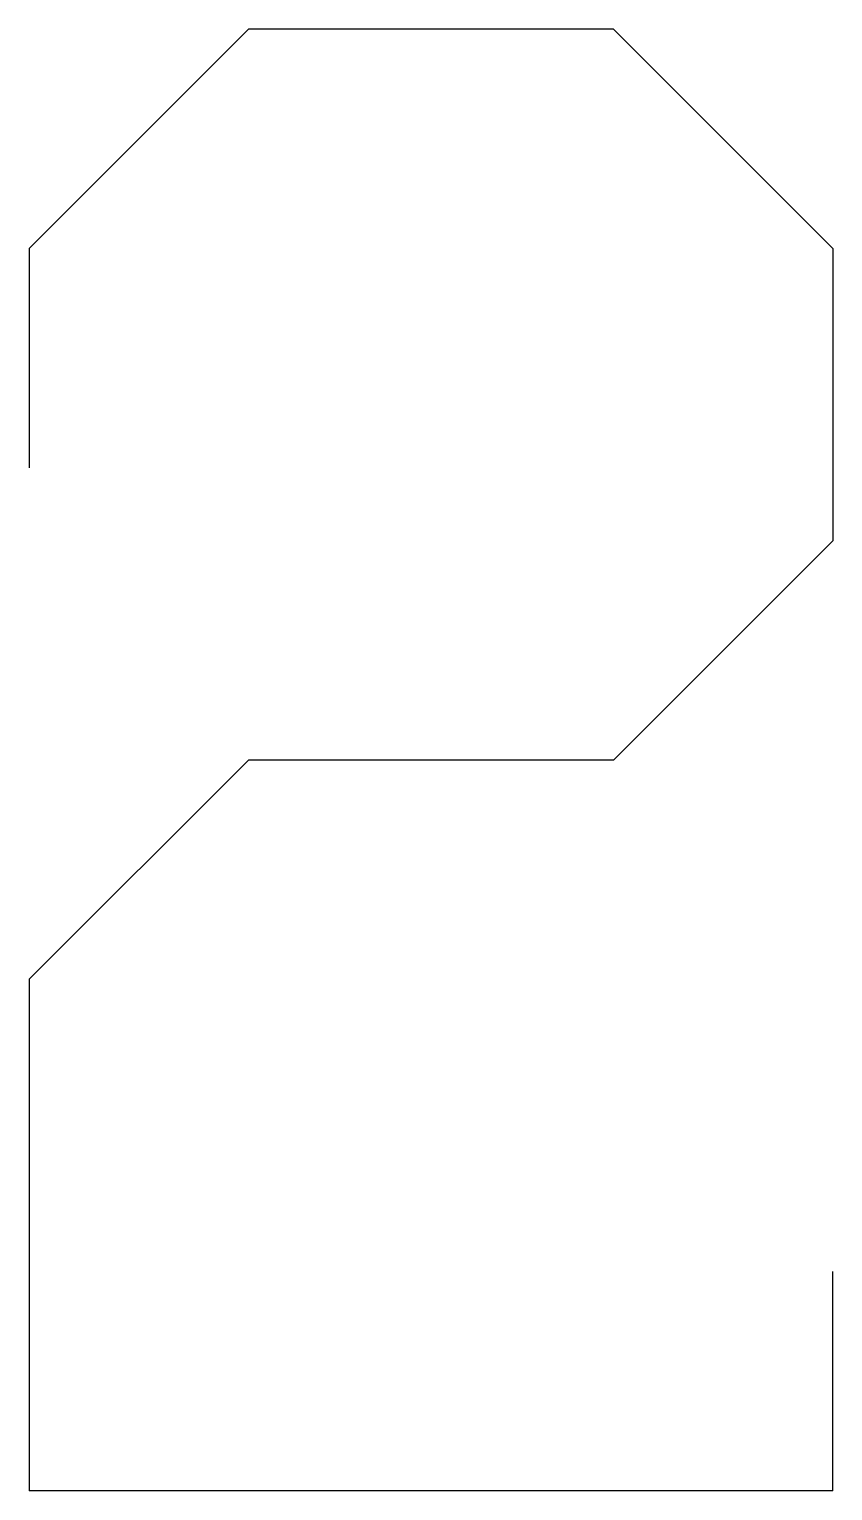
# Model space of a CAD drawing. Header units: millimetres. Extents: x 2.5 to 8, y 0 to 10.
import ezdxf

# ---------------------------------------------------------------- set-up
doc = ezdxf.new("R2010")
doc.units = ezdxf.units.MM
doc.layers.get('0').update_dxf_attribs({"linetype": 'CONTINUOUS'})

msp = doc.modelspace()

# ---------------------------------------------------------------- linework, layer by layer
for p, q in [((2.5, 8.5), (4, 10)), ((6.5, 10), (4, 10)), ((6.5, 10), (8, 8.5)), ((2.5, 8.5), (2.5, 7)), ((8, 8.5), (8, 6.5)), ((8, 6.5), (6.5, 5)), ((4, 5), (2.5, 3.5)), ((6.5, 5), (4, 5)), ((2.5, 3.5), (2.5, 0)), ((8, 0), (8, 1.5)), ((8, 0), (2.5, 0))]:
    msp.add_line(p, q)

doc.saveas('drawing.dxf')
